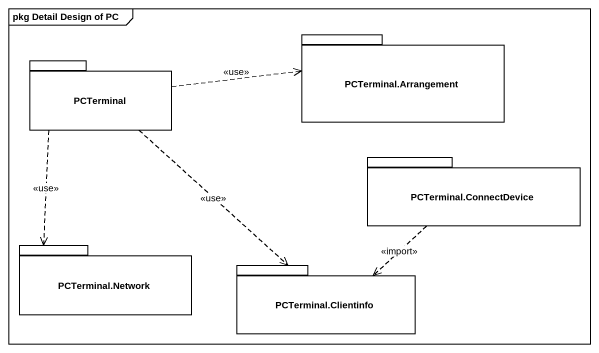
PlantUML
@startuml
mainframe pkg Detail Design of PC
package "PCTerminal.Arrangement" as PCTerminal_Arrangement {
}
package PCTerminal {
}
package "PCTerminal.ConnectDevice" as PCTerminal_ConnectDevice {
}
package "PCTerminal.Network" as PCTerminal_Network {
}
package "PCTerminal.Clientinfo" as PCTerminal_Clientinfo {
}
PCTerminal .right.> PCTerminal_Arrangement : <<use>>
PCTerminal ..> PCTerminal_Network : <<use>>
PCTerminal ..> PCTerminal_Clientinfo : <<use>>
PCTerminal_ConnectDevice ..> PCTerminal_Clientinfo : <<import>>
@enduml
